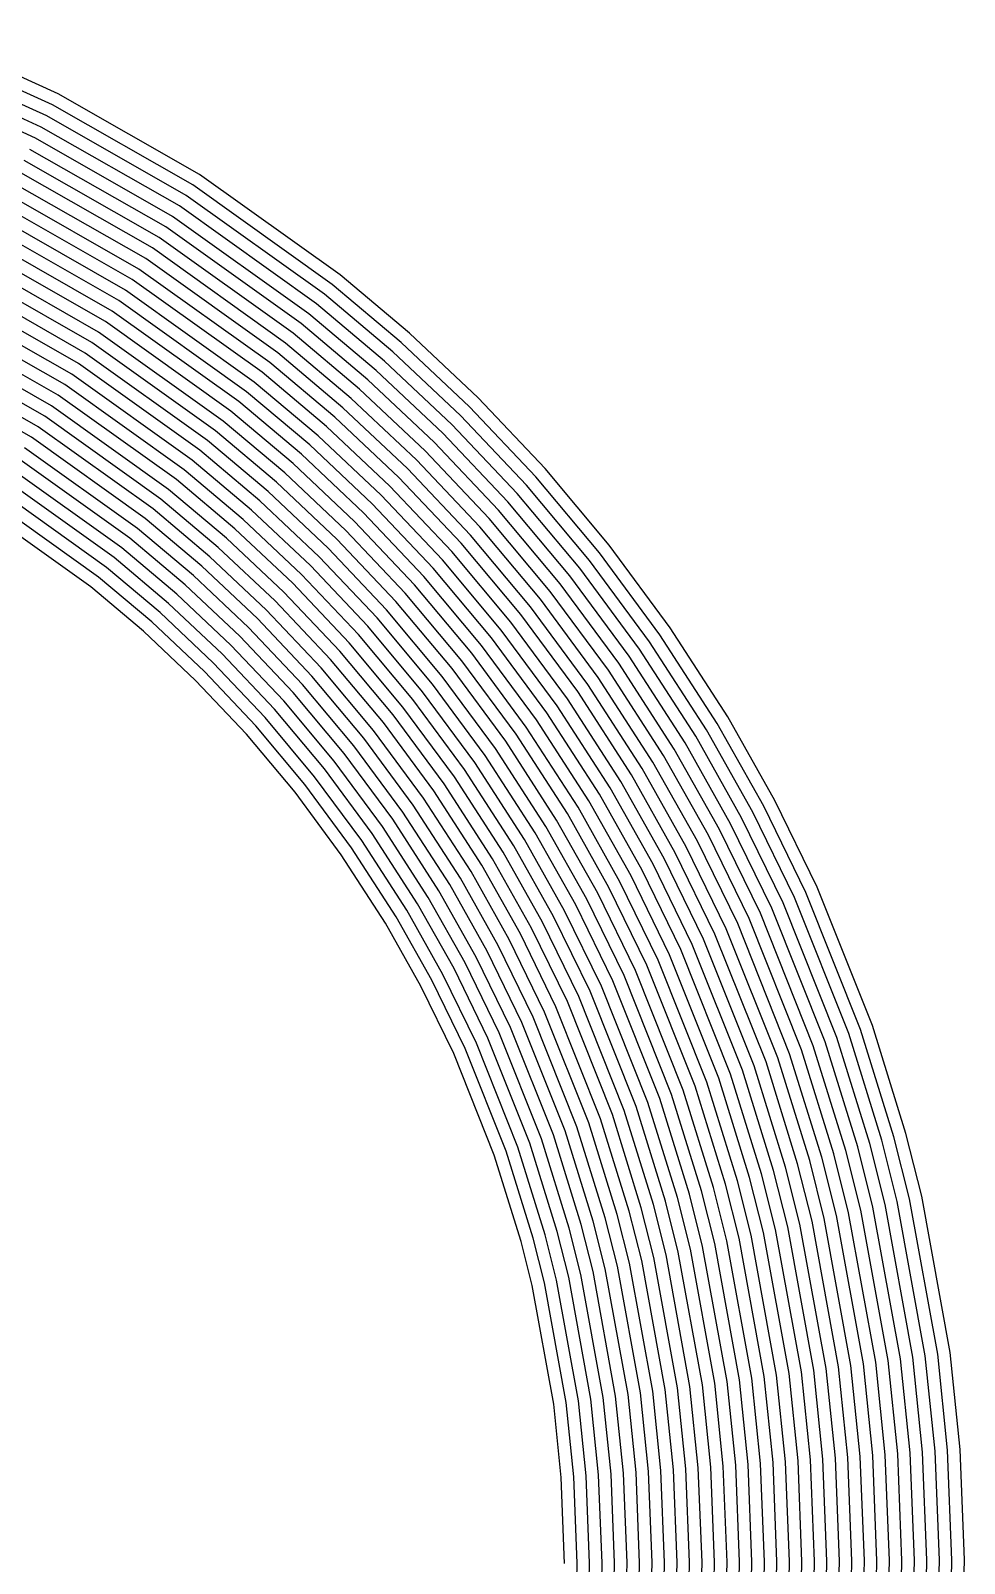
# Model space of a CAD drawing. Header units: metres. Extents: x -19 to 19, y -19.6 to 19.6.
# Drawn here: x 11.737 to 13.98, y 5.242 to 8.923 of the extents above; entities that cross this region are included whole.
import ezdxf

# ---------------------------------------------------------------- set-up
doc = ezdxf.new("R2010")
doc.units = ezdxf.units.M

msp = doc.modelspace()

# ---------------------------------------------------------------- linework, layer by layer
for p, q in [((11.802921, 8.771708, 0.481704), (11.466601, 8.92324, 0.473525)), ((11.789315, 8.744996, 0.483059), (11.455529, 8.895387, 0.474965)), ((11.762105, 8.69157, 0.48577), (11.433385, 8.839681, 0.477845)), ((11.77571, 8.718283, 0.484414), (11.444457, 8.867534, 0.476405)), ((11.7485, 8.664857, 0.487125), (11.422313, 8.811828, 0.479285)), ((12.142342, 8.577922, 0.491947), (11.802921, 8.771708, 0.481704)), ((12.126177, 8.552669, 0.4932), (11.789315, 8.744996, 0.483059)), ((12.093845, 8.502165, 0.495706), (11.762105, 8.69157, 0.48577)), ((12.110011, 8.527417, 0.494453), (11.77571, 8.718283, 0.484414)), ((12.07768, 8.476913, 0.496959), (11.7485, 8.664857, 0.487125)), ((12.061514, 8.45166, 0.498212), (11.734895, 8.638144, 0.48848)), ((12.029183, 8.401156, 0.500718), (11.707684, 8.584718, 0.491191)), ((12.045348, 8.426408, 0.499465), (11.72129, 8.611431, 0.489836)), ((12.013017, 8.375904, 0.501971), (11.694079, 8.558005, 0.492546)), ((12.461104, 8.313548, 0.505463), (12.126177, 8.552669, 0.4932)), ((12.479817, 8.336983, 0.504333), (12.142342, 8.577922, 0.491947)), ((11.996851, 8.350651, 0.503224), (11.680474, 8.531293, 0.493902)), ((12.442392, 8.290112, 0.506593), (12.110011, 8.527417, 0.494453)), ((11.96452, 8.300147, 0.50573), (11.653264, 8.477867, 0.496612)), ((11.980685, 8.325399, 0.504477), (11.666869, 8.50458, 0.495257)), ((12.404966, 8.243242, 0.508853), (12.07768, 8.476913, 0.496959)), ((12.423679, 8.266677, 0.507723), (12.093845, 8.502165, 0.495706)), ((11.948354, 8.274895, 0.506983), (11.639658, 8.451154, 0.497968)), ((12.386254, 8.219806, 0.509983), (12.061514, 8.45166, 0.498212)), ((11.916023, 8.22439, 0.509489), (11.612448, 8.397728, 0.500678)), ((11.932188, 8.249642, 0.508236), (11.626053, 8.424441, 0.499323)), ((12.348829, 8.172935, 0.512243), (12.029183, 8.401156, 0.500718)), ((12.367541, 8.196371, 0.511113), (12.045348, 8.426408, 0.499465)), ((11.899857, 8.199138, 0.510742), (11.598843, 8.371015, 0.502034)), ((12.330116, 8.1495, 0.513373), (12.013017, 8.375904, 0.501971)), ((11.883691, 8.173886, 0.511995), (11.585238, 8.344302, 0.503389)), ((12.292691, 8.102629, 0.515632), (11.980685, 8.325399, 0.504477)), ((12.311404, 8.126065, 0.514502), (11.996851, 8.350651, 0.503224)), ((12.646792, 8.196464, 0.511383), (12.479817, 8.336983, 0.504333)), ((11.85136, 8.123381, 0.514501), (11.558027, 8.290877, 0.5061)), ((11.867526, 8.148633, 0.513248), (11.571633, 8.31759, 0.504744)), ((12.273979, 8.079194, 0.516762), (11.96452, 8.300147, 0.50573)), ((12.606846, 8.151712, 0.513503), (12.442392, 8.290112, 0.506593)), ((12.626819, 8.174088, 0.512443), (12.461104, 8.313548, 0.505463)), ((11.835194, 8.098129, 0.515754), (11.544422, 8.264164, 0.507455)), ((12.236553, 8.032323, 0.519022), (11.932188, 8.249642, 0.508236)), ((12.255266, 8.055759, 0.517892), (11.948354, 8.274895, 0.506983)), ((12.586874, 8.129337, 0.514563), (12.423679, 8.266677, 0.507723)), ((11.802863, 8.047624, 0.51826), (11.517212, 8.210738, 0.510166)), ((11.819029, 8.072877, 0.517007), (11.530817, 8.237451, 0.50881)), ((12.217841, 8.008888, 0.520152), (11.916023, 8.22439, 0.509489)), ((12.546928, 8.084585, 0.516684), (12.386254, 8.219806, 0.509983)), ((12.566901, 8.106961, 0.515624), (12.404966, 8.243242, 0.508853)), ((11.786697, 8.022372, 0.519513), (11.503607, 8.184025, 0.511521)), ((12.180416, 7.962017, 0.522412), (11.883691, 8.173886, 0.511995)), ((12.199128, 7.985452, 0.521282), (11.899857, 8.199138, 0.510742)), ((12.526955, 8.06221, 0.517744), (12.367541, 8.196371, 0.511113)), ((12.790619, 8.019791, 0.520011), (12.626819, 8.174088, 0.512443)), ((12.811834, 8.040997, 0.519026), (12.646792, 8.196464, 0.511383)), ((11.770531, 7.99712, 0.520766), (11.490001, 8.157312, 0.512877)), ((12.161703, 7.938582, 0.523542), (11.867526, 8.148633, 0.513248)), ((12.48701, 8.017459, 0.519865), (12.330116, 8.1495, 0.513373)), ((12.506983, 8.039834, 0.518805), (12.348829, 8.172935, 0.512243)), ((12.769404, 7.998585, 0.520997), (12.606846, 8.151712, 0.513503)), ((11.7382, 7.946615, 0.523272), (11.462791, 8.103886, 0.515587)), ((11.754366, 7.971868, 0.522019), (11.476396, 8.130599, 0.514232)), ((12.142991, 7.915146, 0.524671), (11.85136, 8.123381, 0.514501)), ((12.447064, 7.972707, 0.521985), (12.292691, 8.102629, 0.515632)), ((12.467037, 7.995083, 0.520925), (12.311404, 8.126065, 0.514502)), ((12.726974, 7.956172, 0.522968), (12.566901, 8.106961, 0.515624)), ((12.748189, 7.977378, 0.521983), (12.586874, 8.129337, 0.514563)), ((12.105566, 7.868275, 0.526931), (11.819029, 8.072877, 0.517007)), ((12.124278, 7.891711, 0.525801), (11.835194, 8.098129, 0.515754)), ((12.427092, 7.950332, 0.523046), (12.273979, 8.079194, 0.516762)), ((12.705759, 7.934966, 0.523954), (12.546928, 8.084585, 0.516684)), ((12.086853, 7.84484, 0.528061), (11.802863, 8.047624, 0.51826)), ((12.387146, 7.90558, 0.525166), (12.236553, 8.032323, 0.519022)), ((12.407119, 7.927956, 0.524106), (12.255266, 8.055759, 0.517892)), ((12.66333, 7.892553, 0.525925), (12.506983, 8.039834, 0.518805)), ((12.684544, 7.913759, 0.524939), (12.526955, 8.06221, 0.517744)), ((12.97243, 7.871141, 0.527196), (12.811834, 8.040997, 0.519026)), ((12.049428, 7.797969, 0.530321), (11.770531, 7.99712, 0.520766)), ((12.06814, 7.821405, 0.529191), (11.786697, 8.022372, 0.519513)), ((12.367173, 7.883205, 0.526226), (12.217841, 8.008888, 0.520152)), ((12.6209, 7.85014, 0.527896), (12.467037, 7.995083, 0.520925)), ((12.642115, 7.871347, 0.526911), (12.48701, 8.017459, 0.519865)), ((12.927582, 7.831285, 0.529008), (12.769404, 7.998585, 0.520997)), ((12.950006, 7.851213, 0.528102), (12.790619, 8.019791, 0.520011)), ((12.030715, 7.774534, 0.531451), (11.754366, 7.971868, 0.522019)), ((12.327228, 7.838453, 0.528347), (12.180416, 7.962017, 0.522412)), ((12.3472, 7.860829, 0.527287), (12.199128, 7.985452, 0.521282)), ((12.599685, 7.828934, 0.528882), (12.447064, 7.972707, 0.521985)), ((12.882733, 7.791429, 0.53082), (12.726974, 7.956172, 0.522968)), ((12.905157, 7.811357, 0.529914), (12.748189, 7.977378, 0.521983)), ((11.99329, 7.727663, 0.53371), (11.722034, 7.921363, 0.524525)), ((12.012003, 7.751098, 0.532581), (11.7382, 7.946615, 0.523272)), ((12.307255, 7.816078, 0.529407), (12.161703, 7.938582, 0.523542)), ((12.557255, 7.786521, 0.530853), (12.407119, 7.927956, 0.524106)), ((12.57847, 7.807727, 0.529867), (12.427092, 7.950332, 0.523046)), ((12.860309, 7.771501, 0.531726), (12.705759, 7.934966, 0.523954)), ((11.974578, 7.704228, 0.53484), (11.705869, 7.896111, 0.525778)), ((12.267309, 7.771327, 0.531528), (12.124278, 7.891711, 0.525801)), ((12.287282, 7.793702, 0.530468), (12.142991, 7.915146, 0.524671)), ((12.514825, 7.744108, 0.532824), (12.367173, 7.883205, 0.526226)), ((12.53604, 7.765315, 0.531839), (12.387146, 7.90558, 0.525166)), ((12.81546, 7.731644, 0.533538), (12.66333, 7.892553, 0.525925)), ((12.837884, 7.751573, 0.532632), (12.684544, 7.913759, 0.524939)), ((11.937153, 7.657357, 0.5371), (11.673537, 7.845606, 0.528284)), ((11.955865, 7.680792, 0.53597), (11.689703, 7.870859, 0.527031)), ((12.227364, 7.726575, 0.533648), (12.086853, 7.84484, 0.528061)), ((12.247337, 7.748951, 0.532588), (12.105566, 7.868275, 0.526931)), ((12.49361, 7.722902, 0.53381), (12.3472, 7.860829, 0.527287)), ((12.770611, 7.691788, 0.53535), (12.6209, 7.85014, 0.527896)), ((12.793036, 7.711716, 0.534444), (12.642115, 7.871347, 0.526911)), ((13.102908, 7.668872, 0.536638), (12.950006, 7.851213, 0.528102)), ((13.126495, 7.687414, 0.535815), (12.97243, 7.871141, 0.527196)), ((11.91844, 7.633922, 0.53823), (11.657372, 7.820354, 0.529537)), ((12.207391, 7.7042, 0.534709), (12.06814, 7.821405, 0.529191)), ((12.45118, 7.680489, 0.535781), (12.307255, 7.816078, 0.529407)), ((12.472395, 7.701696, 0.534795), (12.327228, 7.838453, 0.528347)), ((12.725763, 7.651932, 0.537162), (12.57847, 7.807727, 0.529867)), ((12.748187, 7.67186, 0.536256), (12.599685, 7.828934, 0.528882)), ((13.055734, 7.631787, 0.538284), (12.905157, 7.811357, 0.529914)), ((13.079321, 7.65033, 0.537461), (12.927582, 7.831285, 0.529008)), ((11.881015, 7.587051, 0.54049), (11.62504, 7.76985, 0.532043)), ((11.899727, 7.610486, 0.53936), (11.641206, 7.795102, 0.53079)), ((12.167446, 7.659448, 0.536829), (12.030715, 7.774534, 0.531451)), ((12.187418, 7.681824, 0.535769), (12.049428, 7.797969, 0.530321)), ((12.408751, 7.638077, 0.537752), (12.267309, 7.771327, 0.531528)), ((12.429966, 7.659283, 0.536767), (12.287282, 7.793702, 0.530468)), ((12.703339, 7.632004, 0.538068), (12.557255, 7.786521, 0.530853)), ((13.008559, 7.594703, 0.539931), (12.860309, 7.771501, 0.531726)), ((13.032146, 7.613245, 0.539107), (12.882733, 7.791429, 0.53082)), ((12.147473, 7.637073, 0.53789), (12.012003, 7.751098, 0.532581)), ((12.387536, 7.61687, 0.538738), (12.247337, 7.748951, 0.532588)), ((12.65849, 7.592148, 0.53988), (12.514825, 7.744108, 0.532824)), ((12.680914, 7.612076, 0.538974), (12.53604, 7.765315, 0.531839)), ((12.961385, 7.557619, 0.541577), (12.81546, 7.731644, 0.533538)), ((12.984972, 7.576161, 0.540754), (12.837884, 7.751573, 0.532632)), ((12.107527, 7.592321, 0.54001), (11.974578, 7.704228, 0.53484)), ((12.1275, 7.614697, 0.53895), (11.99329, 7.727663, 0.53371)), ((12.345106, 7.574457, 0.540709), (12.207391, 7.7042, 0.534709)), ((12.366321, 7.595664, 0.539723), (12.227364, 7.726575, 0.533648)), ((12.613641, 7.552292, 0.541692), (12.472395, 7.701696, 0.534795)), ((12.636066, 7.57222, 0.540786), (12.49361, 7.722902, 0.53381)), ((12.937798, 7.539077, 0.5424), (12.793036, 7.711716, 0.534444)), ((12.087555, 7.569946, 0.54107), (11.955865, 7.680792, 0.53597)), ((12.302676, 7.532045, 0.54268), (12.167446, 7.659448, 0.536829)), ((12.323891, 7.553251, 0.541695), (12.187418, 7.681824, 0.535769)), ((12.568793, 7.512436, 0.543504), (12.429966, 7.659283, 0.536767)), ((12.591217, 7.532364, 0.542598), (12.45118, 7.680489, 0.535781)), ((12.890624, 7.501992, 0.544046), (12.748187, 7.67186, 0.536256)), ((12.914211, 7.520535, 0.543223), (12.770611, 7.691788, 0.53535)), ((13.248525, 7.471903, 0.54561), (13.102908, 7.668872, 0.536638)), ((13.27322, 7.488948, 0.544873), (13.126495, 7.687414, 0.535815)), ((12.047609, 7.525195, 0.543191), (11.91844, 7.633922, 0.53823)), ((12.067582, 7.54757, 0.542131), (11.937153, 7.657357, 0.5371)), ((12.281461, 7.510838, 0.543666), (12.147473, 7.637073, 0.53789)), ((12.546368, 7.492508, 0.54441), (12.408751, 7.638077, 0.537752)), ((12.843449, 7.464908, 0.545693), (12.703339, 7.632004, 0.538068)), ((12.867037, 7.48345, 0.544869), (12.725763, 7.651932, 0.537162)), ((13.199136, 7.437813, 0.547085), (13.055734, 7.631787, 0.538284)), ((13.223831, 7.454858, 0.546348), (13.079321, 7.65033, 0.537461)), ((12.007664, 7.480443, 0.545312), (11.881015, 7.587051, 0.54049)), ((12.027636, 7.502819, 0.544251), (11.899727, 7.610486, 0.53936)), ((12.239031, 7.468426, 0.545637), (12.107527, 7.592321, 0.54001)), ((12.260246, 7.489632, 0.544651), (12.1275, 7.614697, 0.53895)), ((12.50152, 7.452652, 0.546222), (12.366321, 7.595664, 0.539723)), ((12.523944, 7.47258, 0.545316), (12.387536, 7.61687, 0.538738)), ((12.796275, 7.427824, 0.547339), (12.65849, 7.592148, 0.53988)), ((12.819862, 7.446366, 0.546516), (12.680914, 7.612076, 0.538974)), ((13.149747, 7.403723, 0.548559), (13.008559, 7.594703, 0.539931)), ((13.174441, 7.420768, 0.547822), (13.032146, 7.613245, 0.539107)), ((12.196602, 7.426013, 0.547608), (12.067582, 7.54757, 0.542131)), ((12.217816, 7.447219, 0.546623), (12.087555, 7.569946, 0.54107)), ((12.456671, 7.412796, 0.548034), (12.323891, 7.553251, 0.541695)), ((12.479095, 7.432724, 0.547128), (12.345106, 7.574457, 0.540709)), ((12.749101, 7.390739, 0.548985), (12.613641, 7.552292, 0.541692)), ((12.772688, 7.409282, 0.548162), (12.636066, 7.57222, 0.540786)), ((13.100357, 7.369634, 0.550034), (12.961385, 7.557619, 0.541577)), ((13.125052, 7.386678, 0.549296), (12.984972, 7.576161, 0.540754)), ((12.175387, 7.404807, 0.548594), (12.047609, 7.525195, 0.543191)), ((12.411823, 7.372939, 0.549846), (12.281461, 7.510838, 0.543666)), ((12.434247, 7.392867, 0.54894), (12.302676, 7.532045, 0.54268)), ((12.701927, 7.353655, 0.550631), (12.568793, 7.512436, 0.543504)), ((12.725514, 7.372197, 0.549808), (12.591217, 7.532364, 0.542598)), ((13.050968, 7.335544, 0.551508), (12.914211, 7.520535, 0.543223)), ((13.075663, 7.352589, 0.550771), (12.937798, 7.539077, 0.5424)), ((12.132957, 7.362394, 0.550565), (12.007664, 7.480443, 0.545312)), ((12.154172, 7.3836, 0.549579), (12.027636, 7.502819, 0.544251)), ((12.389398, 7.353011, 0.550752), (12.260246, 7.489632, 0.544651)), ((12.678339, 7.335113, 0.551454), (12.546368, 7.492508, 0.54441)), ((13.001579, 7.301454, 0.552983), (12.867037, 7.48345, 0.544869)), ((13.026274, 7.318499, 0.552245), (12.890624, 7.501992, 0.544046)), ((13.41162, 7.274668, 0.554359), (13.27322, 7.488948, 0.544873)), ((12.34455, 7.313155, 0.552564), (12.217816, 7.447219, 0.546623)), ((12.366974, 7.333083, 0.551658), (12.239031, 7.468426, 0.545637)), ((12.631165, 7.298029, 0.553101), (12.50152, 7.452652, 0.546222)), ((12.654752, 7.316571, 0.552278), (12.523944, 7.47258, 0.545316)), ((12.95219, 7.267364, 0.554457), (12.819862, 7.446366, 0.546516)), ((12.976884, 7.284409, 0.55372), (12.843449, 7.464908, 0.545693)), ((13.334507, 7.22822, 0.556309), (13.199136, 7.437813, 0.547085)), ((13.360211, 7.243703, 0.555659), (13.223831, 7.454858, 0.546348)), ((13.385915, 7.259185, 0.555009), (13.248525, 7.471903, 0.54561)), ((12.299701, 7.273299, 0.554376), (12.175387, 7.404807, 0.548594)), ((12.322125, 7.293227, 0.55347), (12.196602, 7.426013, 0.547608)), ((12.583991, 7.260944, 0.554747), (12.456671, 7.412796, 0.548034)), ((12.607578, 7.279487, 0.553924), (12.479095, 7.432724, 0.547128)), ((12.9028, 7.233274, 0.555932), (12.772688, 7.409282, 0.548162)), ((12.927495, 7.250319, 0.555194), (12.796275, 7.427824, 0.547339)), ((13.283098, 7.197255, 0.557609), (13.149747, 7.403723, 0.548559)), ((13.308803, 7.212738, 0.556959), (13.174441, 7.420768, 0.547822)), ((12.277277, 7.253371, 0.555282), (12.154172, 7.3836, 0.549579)), ((12.536817, 7.22386, 0.556393), (12.411823, 7.372939, 0.549846)), ((12.560404, 7.242402, 0.55557), (12.434247, 7.392867, 0.54894)), ((12.853411, 7.199185, 0.557406), (12.725514, 7.372197, 0.549808)), ((12.878106, 7.21623, 0.556669), (12.749101, 7.390739, 0.548985)), ((13.23169, 7.16629, 0.558908), (13.100357, 7.369634, 0.550034)), ((13.257394, 7.181773, 0.558258), (13.125052, 7.386678, 0.549296)), ((12.254852, 7.233443, 0.556188), (12.132957, 7.362394, 0.550565)), ((12.489642, 7.186776, 0.55804), (12.366974, 7.333083, 0.551658)), ((12.51323, 7.205318, 0.557216), (12.389398, 7.353011, 0.550752)), ((12.804022, 7.165095, 0.558881), (12.678339, 7.335113, 0.551454)), ((12.828717, 7.18214, 0.558143), (12.701927, 7.353655, 0.550631)), ((13.180281, 7.135325, 0.560208), (13.050968, 7.335544, 0.551508)), ((13.205986, 7.150808, 0.559558), (13.075663, 7.352589, 0.550771)), ((12.442468, 7.149691, 0.559686), (12.322125, 7.293227, 0.55347)), ((12.466055, 7.168234, 0.558863), (12.34455, 7.313155, 0.552564)), ((12.754633, 7.131005, 0.560355), (12.631165, 7.298029, 0.553101)), ((12.779327, 7.14805, 0.559618), (12.654752, 7.316571, 0.552278)), ((13.128873, 7.10436, 0.561507), (13.001579, 7.301454, 0.552983)), ((13.154577, 7.119843, 0.560858), (13.026274, 7.318499, 0.552245)), ((12.395294, 7.112607, 0.561332), (12.277277, 7.253371, 0.555282)), ((12.418881, 7.131149, 0.560509), (12.299701, 7.273299, 0.554376)), ((12.705244, 7.096915, 0.56183), (12.583991, 7.260944, 0.554747)), ((12.729938, 7.11396, 0.561092), (12.607578, 7.279487, 0.553924)), ((13.077464, 7.073395, 0.562807), (12.95219, 7.267364, 0.554457)), ((13.103169, 7.088878, 0.562157), (12.976884, 7.284409, 0.55372)), ((13.497954, 7.060012, 0.563534), (13.385915, 7.259185, 0.555009)), ((13.524534, 7.073939, 0.562966), (13.41162, 7.274668, 0.554359)), ((12.371707, 7.094065, 0.562155), (12.254852, 7.233443, 0.556188)), ((12.655854, 7.062826, 0.563304), (12.536817, 7.22386, 0.556393)), ((12.680549, 7.07987, 0.562567), (12.560404, 7.242402, 0.55557)), ((13.000352, 7.026948, 0.564757), (12.878106, 7.21623, 0.556669)), ((13.026056, 7.04243, 0.564107), (12.9028, 7.233274, 0.555932)), ((13.05176, 7.057913, 0.563457), (12.927495, 7.250319, 0.555194)), ((13.444795, 7.032158, 0.564669), (13.334507, 7.22822, 0.556309)), ((13.471374, 7.046085, 0.564102), (13.360211, 7.243703, 0.555659)), ((12.606465, 7.028736, 0.564779), (12.489642, 7.186776, 0.55804)), ((12.63116, 7.045781, 0.564041), (12.51323, 7.205318, 0.557216)), ((12.948943, 6.995983, 0.566056), (12.828717, 7.18214, 0.558143)), ((12.974647, 7.011465, 0.565406), (12.853411, 7.199185, 0.557406)), ((13.365056, 6.990378, 0.566373), (13.257394, 7.181773, 0.558258)), ((13.391635, 7.004305, 0.565805), (13.283098, 7.197255, 0.557609)), ((13.418215, 7.018232, 0.565237), (13.308803, 7.212738, 0.556959)), ((12.557076, 6.994646, 0.566253), (12.442468, 7.149691, 0.559686)), ((12.58177, 7.011691, 0.565516), (12.466055, 7.168234, 0.558863)), ((12.897535, 6.965018, 0.567356), (12.779327, 7.14805, 0.559618)), ((12.923239, 6.9805, 0.566706), (12.804022, 7.165095, 0.558881)), ((13.311896, 6.962524, 0.567509), (13.205986, 7.150808, 0.559558)), ((13.338476, 6.976451, 0.566941), (13.23169, 7.16629, 0.558908)), ((12.507687, 6.960556, 0.567728), (12.395294, 7.112607, 0.561332)), ((12.532381, 6.977601, 0.56699), (12.418881, 7.131149, 0.560509)), ((12.846126, 6.934053, 0.568655), (12.729938, 7.11396, 0.561092)), ((12.87183, 6.949535, 0.568006), (12.754633, 7.131005, 0.560355)), ((13.258737, 6.934671, 0.568644), (13.154577, 7.119843, 0.560858)), ((13.285316, 6.948598, 0.568077), (13.180281, 7.135325, 0.560208)), ((12.482992, 6.943511, 0.568465), (12.371707, 7.094065, 0.562155)), ((12.794718, 6.903088, 0.569955), (12.680549, 7.07987, 0.562567)), ((12.820422, 6.91857, 0.569305), (12.705244, 7.096915, 0.56183)), ((13.178998, 6.89289, 0.570348), (13.077464, 7.073395, 0.562807)), ((13.205577, 6.906817, 0.56978), (13.103169, 7.088878, 0.562157)), ((13.232157, 6.920744, 0.569212), (13.128873, 7.10436, 0.561507)), ((13.626242, 6.865667, 0.571614), (13.524534, 7.073939, 0.562966)), ((12.743309, 6.872123, 0.571255), (12.63116, 7.045781, 0.564041)), ((12.769013, 6.887605, 0.570605), (12.655854, 7.062826, 0.563304)), ((13.125838, 6.865037, 0.571484), (13.026056, 7.04243, 0.564107)), ((13.152418, 6.878964, 0.570916), (13.05176, 7.057913, 0.563457)), ((13.5444, 6.82819, 0.573099), (13.444795, 7.032158, 0.564669)), ((13.57168, 6.840683, 0.572604), (13.471374, 7.046085, 0.564102)), ((13.598961, 6.853175, 0.572109), (13.497954, 7.060012, 0.563534)), ((12.691901, 6.841158, 0.572554), (12.58177, 7.011691, 0.565516)), ((12.717605, 6.85664, 0.571905), (12.606465, 7.028736, 0.564779)), ((13.046099, 6.823256, 0.573187), (12.948943, 6.995983, 0.566056)), ((13.072679, 6.837183, 0.572619), (12.974647, 7.011465, 0.565406)), ((13.099258, 6.85111, 0.572051), (13.000352, 7.026948, 0.564757)), ((13.489838, 6.803206, 0.574089), (13.391635, 7.004305, 0.565805)), ((13.517119, 6.815698, 0.573594), (13.418215, 7.018232, 0.565237)), ((12.614788, 6.79471, 0.574504), (12.507687, 6.960556, 0.567728)), ((12.640492, 6.810193, 0.573854), (12.532381, 6.977601, 0.56699)), ((12.666196, 6.825675, 0.573204), (12.557076, 6.994646, 0.566253)), ((12.99294, 6.795403, 0.574323), (12.897535, 6.965018, 0.567356)), ((13.019519, 6.80933, 0.573755), (12.923239, 6.9805, 0.566706)), ((13.407997, 6.76573, 0.575574), (13.311896, 6.962524, 0.567509)), ((13.435277, 6.778222, 0.575079), (13.338476, 6.976451, 0.566941)), ((13.462558, 6.790714, 0.574584), (13.365056, 6.990378, 0.566373)), ((12.589084, 6.779228, 0.575154), (12.482992, 6.943511, 0.568465)), ((12.93978, 6.767549, 0.575459), (12.846126, 6.934053, 0.568655)), ((12.96636, 6.781476, 0.574891), (12.87183, 6.949535, 0.568006)), ((13.353435, 6.740746, 0.576564), (13.258737, 6.934671, 0.568644)), ((13.380716, 6.753238, 0.576069), (13.285316, 6.948598, 0.568077)), ((12.860041, 6.725769, 0.577162), (12.769013, 6.887605, 0.570605)), ((12.886621, 6.739696, 0.576594), (12.794718, 6.903088, 0.569955)), ((12.9132, 6.753622, 0.576026), (12.820422, 6.91857, 0.569305)), ((13.271594, 6.70327, 0.578048), (13.178998, 6.89289, 0.570348)), ((13.298874, 6.715762, 0.577553), (13.205577, 6.906817, 0.56978)), ((13.326155, 6.728254, 0.577058), (13.232157, 6.920744, 0.569212)), ((12.806882, 6.697915, 0.578298), (12.717605, 6.85664, 0.571905)), ((12.833461, 6.711842, 0.57773), (12.743309, 6.872123, 0.571255)), ((13.189752, 6.665794, 0.579533), (13.099258, 6.85111, 0.572051)), ((13.217032, 6.678286, 0.579038), (13.125838, 6.865037, 0.571484)), ((13.244313, 6.690778, 0.578543), (13.152418, 6.878964, 0.570916)), ((13.730529, 6.523837, 0.585168), (13.598961, 6.853175, 0.572109)), ((13.758917, 6.533573, 0.584802), (13.626242, 6.865667, 0.571614)), ((12.753722, 6.670062, 0.579434), (12.666196, 6.825675, 0.573204)), ((12.780302, 6.683988, 0.578866), (12.691901, 6.841158, 0.572554)), ((13.13519, 6.64081, 0.580523), (13.046099, 6.823256, 0.573187)), ((13.162471, 6.653302, 0.580028), (13.072679, 6.837183, 0.572619)), ((13.645365, 6.494629, 0.586267), (13.517119, 6.815698, 0.573594)), ((13.673753, 6.504365, 0.585901), (13.5444, 6.82819, 0.573099)), ((13.702141, 6.514101, 0.585535), (13.57168, 6.840683, 0.572604)), ((12.673983, 6.628281, 0.581137), (12.589084, 6.779228, 0.575154)), ((12.700563, 6.642208, 0.580569), (12.614788, 6.79471, 0.574504)), ((12.727143, 6.656135, 0.580001), (12.640492, 6.810193, 0.573854)), ((13.053349, 6.603333, 0.582008), (12.96636, 6.781476, 0.574891)), ((13.080629, 6.615825, 0.581513), (12.99294, 6.795403, 0.574323)), ((13.10791, 6.628318, 0.581018), (13.019519, 6.80933, 0.573755)), ((13.560201, 6.465421, 0.587366), (13.435277, 6.778222, 0.575079)), ((13.588589, 6.475157, 0.587), (13.462558, 6.790714, 0.574584)), ((13.616977, 6.484893, 0.586633), (13.489838, 6.803206, 0.574089)), ((12.971507, 6.565857, 0.583492), (12.886621, 6.739696, 0.576594)), ((12.998787, 6.578349, 0.582997), (12.9132, 6.753622, 0.576026)), ((13.026068, 6.590841, 0.582502), (12.93978, 6.767549, 0.575459)), ((13.475037, 6.436213, 0.588465), (13.353435, 6.740746, 0.576564)), ((13.503425, 6.445949, 0.588098), (13.380716, 6.753238, 0.576069)), ((13.531813, 6.455685, 0.587732), (13.407997, 6.76573, 0.575574)), ((12.916946, 6.540873, 0.584482), (12.833461, 6.711842, 0.57773)), ((12.944226, 6.553365, 0.583987), (12.860041, 6.725769, 0.577162)), ((13.389873, 6.407005, 0.589563), (13.271594, 6.70327, 0.578048)), ((13.418261, 6.416741, 0.589197), (13.298874, 6.715762, 0.577553)), ((13.446649, 6.426477, 0.588831), (13.326155, 6.728254, 0.577058)), ((12.835104, 6.503397, 0.585967), (12.753722, 6.670062, 0.579434)), ((12.862384, 6.515889, 0.585472), (12.780302, 6.683988, 0.578866)), ((12.889665, 6.528381, 0.584977), (12.806882, 6.697915, 0.578298)), ((13.304709, 6.377797, 0.590662), (13.189752, 6.665794, 0.579533)), ((13.333097, 6.387533, 0.590296), (13.217032, 6.678286, 0.579038)), ((13.361485, 6.397269, 0.58993), (13.244313, 6.690778, 0.578543)), ((12.753262, 6.465921, 0.587452), (12.673983, 6.628281, 0.581137)), ((12.780542, 6.478413, 0.586957), (12.700563, 6.642208, 0.580569)), ((12.807823, 6.490905, 0.586462), (12.727143, 6.656135, 0.580001)), ((13.219544, 6.348589, 0.591761), (13.10791, 6.628318, 0.581018)), ((13.247932, 6.358325, 0.591395), (13.13519, 6.64081, 0.580523)), ((13.27632, 6.368061, 0.591028), (13.162471, 6.653302, 0.580028)), ((13.13438, 6.319381, 0.592859), (13.026068, 6.590841, 0.582502)), ((13.162768, 6.329117, 0.592493), (13.053349, 6.603333, 0.582008)), ((13.191156, 6.338853, 0.592127), (13.080629, 6.615825, 0.581513)), ((13.077604, 6.299909, 0.593592), (12.971507, 6.565857, 0.583492)), ((13.105992, 6.309645, 0.593226), (12.998787, 6.578349, 0.582997)), ((12.99244, 6.270701, 0.594691), (12.889665, 6.528381, 0.584977)), ((13.020828, 6.280437, 0.594324), (12.916946, 6.540873, 0.584482)), ((13.049216, 6.290173, 0.593958), (12.944226, 6.553365, 0.583987)), ((13.810538, 6.266027, 0.594887), (13.730529, 6.523837, 0.585168)), ((13.83943, 6.274139, 0.594595), (13.758917, 6.533573, 0.584802)), ((12.907276, 6.241493, 0.595789), (12.807823, 6.490905, 0.586462)), ((12.935664, 6.251229, 0.595423), (12.835104, 6.503397, 0.585967)), ((12.964052, 6.260965, 0.595057), (12.862384, 6.515889, 0.585472)), ((13.69497, 6.233578, 0.596057), (13.616977, 6.484893, 0.586633)), ((13.723862, 6.24169, 0.595765), (13.645365, 6.494629, 0.586267)), ((13.752754, 6.249802, 0.595472), (13.673753, 6.504365, 0.585901)), ((13.781646, 6.257915, 0.59518), (13.702141, 6.514101, 0.585535)), ((12.8505, 6.222021, 0.596522), (12.753262, 6.465921, 0.587452)), ((12.878888, 6.231757, 0.596156), (12.780542, 6.478413, 0.586957)), ((13.579401, 6.201129, 0.597227), (13.503425, 6.445949, 0.588098)), ((13.608293, 6.209241, 0.596935), (13.531813, 6.455685, 0.587732)), ((13.637185, 6.217353, 0.596642), (13.560201, 6.465421, 0.587366)), ((13.666078, 6.225466, 0.59635), (13.588589, 6.475157, 0.587)), ((13.463833, 6.16868, 0.598397), (13.389873, 6.407005, 0.589563)), ((13.492725, 6.176792, 0.598104), (13.418261, 6.416741, 0.589197)), ((13.521617, 6.184904, 0.597812), (13.446649, 6.426477, 0.588831)), ((13.550509, 6.193017, 0.59752), (13.475037, 6.436213, 0.588465)), ((13.377157, 6.144343, 0.599274), (13.304709, 6.377797, 0.590662)), ((13.406049, 6.152455, 0.598982), (13.333097, 6.387533, 0.590296)), ((13.434941, 6.160568, 0.598689), (13.361485, 6.397269, 0.58993)), ((13.261588, 6.111894, 0.600444), (13.191156, 6.338853, 0.592127)), ((13.29048, 6.120006, 0.600152), (13.219544, 6.348589, 0.591761)), ((13.319372, 6.128119, 0.599859), (13.247932, 6.358325, 0.591395)), ((13.348264, 6.136231, 0.599567), (13.27632, 6.368061, 0.591028)), ((13.14602, 6.079445, 0.601614), (13.077604, 6.299909, 0.593592)), ((13.174912, 6.087557, 0.601321), (13.105992, 6.309645, 0.593226)), ((13.203804, 6.09567, 0.601029), (13.13438, 6.319381, 0.592859)), ((13.232696, 6.103782, 0.600736), (13.162768, 6.329117, 0.592493)), ((13.030451, 6.046996, 0.602784), (12.964052, 6.260965, 0.595057)), ((13.059344, 6.055108, 0.602491), (12.99244, 6.270701, 0.594691)), ((13.088236, 6.063221, 0.602199), (13.020828, 6.280437, 0.594324)), ((13.117128, 6.071333, 0.601906), (13.049216, 6.290173, 0.593958)), ((13.848122, 6.11712, 0.600297), (13.810538, 6.266027, 0.594887)), ((13.877365, 6.123844, 0.600061), (13.83943, 6.274139, 0.594595)), ((12.943775, 6.022659, 0.603661), (12.878888, 6.231757, 0.596156)), ((12.972667, 6.030772, 0.603369), (12.907276, 6.241493, 0.595789)), ((13.001559, 6.038884, 0.603076), (12.935664, 6.251229, 0.595423)), ((13.70191, 6.083498, 0.60148), (13.666078, 6.225466, 0.59635)), ((13.731153, 6.090223, 0.601243), (13.69497, 6.233578, 0.596057)), ((13.760395, 6.096947, 0.601007), (13.723862, 6.24169, 0.595765)), ((13.789638, 6.103671, 0.60077), (13.752754, 6.249802, 0.595472)), ((13.81888, 6.110396, 0.600534), (13.781646, 6.257915, 0.59518)), ((12.914883, 6.014547, 0.603953), (12.8505, 6.222021, 0.596522)), ((13.58494, 6.056601, 0.602426), (13.550509, 6.193017, 0.59752)), ((13.614183, 6.063326, 0.602189), (13.579401, 6.201129, 0.597227)), ((13.643425, 6.07005, 0.601953), (13.608293, 6.209241, 0.596935)), ((13.672668, 6.076774, 0.601716), (13.637185, 6.217353, 0.596642)), ((13.438728, 6.02298, 0.603609), (13.406049, 6.152455, 0.598982)), ((13.46797, 6.029704, 0.603372), (13.434941, 6.160568, 0.598689)), ((13.497213, 6.036428, 0.603136), (13.463833, 6.16868, 0.598397)), ((13.526455, 6.043153, 0.602899), (13.492725, 6.176792, 0.598104)), ((13.555698, 6.049877, 0.602663), (13.521617, 6.184904, 0.597812)), ((13.292516, 5.989358, 0.604791), (13.261588, 6.111894, 0.600444)), ((13.321758, 5.996082, 0.604555), (13.29048, 6.120006, 0.600152)), ((13.351001, 6.002807, 0.604318), (13.319372, 6.128119, 0.599859)), ((13.380243, 6.009531, 0.604082), (13.348264, 6.136231, 0.599567)), ((13.409486, 6.016255, 0.603845), (13.377157, 6.144343, 0.599274)), ((13.915846, 5.744238, 0.6132), (13.848122, 6.11712, 0.600297)), ((13.945606, 5.748116, 0.61307), (13.877365, 6.123844, 0.600061)), ((13.175546, 5.962461, 0.605737), (13.14602, 6.079445, 0.601614)), ((13.204788, 5.969185, 0.605501), (13.174912, 6.087557, 0.601321)), ((13.234031, 5.975909, 0.605264), (13.203804, 6.09567, 0.601029)), ((13.263273, 5.982634, 0.605028), (13.232696, 6.103782, 0.600736)), ((13.737289, 5.72097, 0.613977), (13.672668, 6.076774, 0.601716)), ((13.767049, 5.724848, 0.613848), (13.70191, 6.083498, 0.60148)), ((13.796808, 5.728726, 0.613718), (13.731153, 6.090223, 0.601243)), ((13.826568, 5.732604, 0.613588), (13.760395, 6.096947, 0.601007)), ((13.856327, 5.736482, 0.613459), (13.789638, 6.103671, 0.60077)), ((13.886087, 5.74036, 0.613329), (13.81888, 6.110396, 0.600534)), ((13.029333, 5.928839, 0.606929), (13.001559, 6.038884, 0.603076)), ((13.058576, 5.935563, 0.606685), (13.030451, 6.046996, 0.602784)), ((13.087818, 5.942288, 0.606447), (13.059344, 6.055108, 0.602491)), ((13.117061, 5.949012, 0.606211), (13.088236, 6.063221, 0.602199)), ((13.146303, 5.955736, 0.605974), (13.117128, 6.071333, 0.601906)), ((13.588492, 5.701579, 0.614625), (13.526455, 6.043153, 0.602899)), ((13.618251, 5.705458, 0.614495), (13.555698, 6.049877, 0.602663)), ((13.648011, 5.709336, 0.614366), (13.58494, 6.056601, 0.602426)), ((13.67777, 5.713214, 0.614236), (13.614183, 6.063326, 0.602189)), ((13.70753, 5.717092, 0.614107), (13.643425, 6.07005, 0.601953)), ((12.941606, 5.908667, 0.607661), (12.914883, 6.014547, 0.603953)), ((12.970849, 5.915391, 0.607417), (12.943775, 6.022659, 0.603661)), ((13.000091, 5.922115, 0.607173), (12.972667, 6.030772, 0.603369)), ((13.409935, 5.678311, 0.615402), (13.351001, 6.002807, 0.604318)), ((13.439694, 5.682189, 0.615273), (13.380243, 6.009531, 0.604082)), ((13.469454, 5.686067, 0.615143), (13.409486, 6.016255, 0.603845)), ((13.499213, 5.689945, 0.615014), (13.438728, 6.02298, 0.603609)), ((13.528973, 5.693823, 0.614884), (13.46797, 6.029704, 0.603372)), ((13.558732, 5.697701, 0.614754), (13.497213, 6.036428, 0.603136)), ((13.261137, 5.658921, 0.61605), (13.204788, 5.969185, 0.605501)), ((13.290897, 5.662799, 0.615921), (13.234031, 5.975909, 0.605264)), ((13.320656, 5.666677, 0.615791), (13.263273, 5.982634, 0.605028)), ((13.350416, 5.670555, 0.615661), (13.292516, 5.989358, 0.604791)), ((13.380175, 5.674433, 0.615532), (13.321758, 5.996082, 0.604555)), ((13.08258, 5.635652, 0.616828), (13.029333, 5.928839, 0.606929)), ((13.11234, 5.639531, 0.616698), (13.058576, 5.935563, 0.606685)), ((13.142099, 5.643409, 0.616568), (13.087818, 5.942288, 0.606447)), ((13.171859, 5.647287, 0.616439), (13.117061, 5.949012, 0.606211)), ((13.201618, 5.651165, 0.616309), (13.146303, 5.955736, 0.605974)), ((13.231378, 5.655043, 0.61618), (13.175546, 5.962461, 0.605737)), ((12.993302, 5.624018, 0.617208), (12.941606, 5.908667, 0.607661)), ((13.023061, 5.627896, 0.617085), (12.970849, 5.915391, 0.607417)), ((13.052821, 5.631774, 0.616957), (13.000091, 5.922115, 0.607173)), ((13.939543, 5.513072, 0.620729), (13.915846, 5.744238, 0.6132)), ((13.969483, 5.515191, 0.620661), (13.945606, 5.748116, 0.61307)), ((13.670085, 5.494004, 0.621337), (13.648011, 5.709336, 0.614366)), ((13.700025, 5.496122, 0.62127), (13.67777, 5.713214, 0.614236)), ((13.729964, 5.498241, 0.621202), (13.70753, 5.717092, 0.614107)), ((13.759904, 5.50036, 0.621134), (13.737289, 5.72097, 0.613977)), ((13.789844, 5.502478, 0.621067), (13.767049, 5.724848, 0.613848)), ((13.819784, 5.504597, 0.620999), (13.796808, 5.728726, 0.613718)), ((13.849724, 5.506716, 0.620932), (13.826568, 5.732604, 0.613588)), ((13.879664, 5.508835, 0.620864), (13.856327, 5.736482, 0.613459)), ((13.909604, 5.510953, 0.620796), (13.886087, 5.74036, 0.613329)), ((13.370686, 5.472816, 0.622013), (13.350416, 5.670555, 0.615661)), ((13.400626, 5.474935, 0.621946), (13.380175, 5.674433, 0.615532)), ((13.430566, 5.477054, 0.621878), (13.409935, 5.678311, 0.615402)), ((13.460506, 5.479173, 0.62181), (13.439694, 5.682189, 0.615273)), ((13.490446, 5.481291, 0.621743), (13.469454, 5.686067, 0.615143)), ((13.520385, 5.48341, 0.621675), (13.499213, 5.689945, 0.615014)), ((13.550325, 5.485529, 0.621608), (13.528973, 5.693823, 0.614884)), ((13.580265, 5.487647, 0.62154), (13.558732, 5.697701, 0.614754)), ((13.610205, 5.489766, 0.621472), (13.588492, 5.701579, 0.614625)), ((13.640145, 5.491885, 0.621405), (13.618251, 5.705458, 0.614495)), ((13.101227, 5.453748, 0.622622), (13.08258, 5.635652, 0.616828)), ((13.131167, 5.455867, 0.622554), (13.11234, 5.639531, 0.616698)), ((13.161107, 5.457985, 0.622486), (13.142099, 5.643409, 0.616568)), ((13.191047, 5.460104, 0.622419), (13.171859, 5.647287, 0.616439)), ((13.220987, 5.462223, 0.622351), (13.201618, 5.651165, 0.616309)), ((13.250927, 5.464342, 0.622284), (13.231378, 5.655043, 0.61618)), ((13.280866, 5.46646, 0.622216), (13.261137, 5.658921, 0.61605)), ((13.310806, 5.468579, 0.622148), (13.290897, 5.662799, 0.615921)), ((13.340746, 5.470698, 0.622081), (13.320656, 5.666677, 0.615791)), ((13.011408, 5.447392, 0.622824), (12.993302, 5.624018, 0.617208)), ((13.041348, 5.449511, 0.622757), (13.023061, 5.627896, 0.617085)), ((13.071287, 5.451629, 0.622689), (13.052821, 5.631774, 0.616957)), ((13.589753, 5.24625, 0.628998), (13.580265, 5.487647, 0.62154)), ((13.619766, 5.246507, 0.628988), (13.610205, 5.489766, 0.621472)), ((13.649779, 5.246763, 0.628979), (13.640145, 5.491885, 0.621405)), ((13.679792, 5.24702, 0.62897), (13.670085, 5.494004, 0.621337)), ((13.709805, 5.247276, 0.628961), (13.700025, 5.496122, 0.62127)), ((13.739818, 5.247533, 0.628951), (13.729964, 5.498241, 0.621202)), ((13.769831, 5.247789, 0.628942), (13.759904, 5.50036, 0.621134)), ((13.799845, 5.248046, 0.628933), (13.789844, 5.502478, 0.621067)), ((13.829858, 5.248302, 0.628924), (13.819784, 5.504597, 0.620999)), ((13.859871, 5.248559, 0.628914), (13.849724, 5.506716, 0.620932)), ((13.889884, 5.248815, 0.628905), (13.879664, 5.508835, 0.620864)), ((13.919897, 5.249071, 0.628896), (13.909604, 5.510953, 0.620796)), ((13.94991, 5.249328, 0.628887), (13.939543, 5.513072, 0.620729)), ((13.979923, 5.249584, 0.628877), (13.969483, 5.515191, 0.620661)), ((13.049518, 5.241634, 0.629164), (13.041348, 5.449511, 0.622757)), ((13.079531, 5.241891, 0.629155), (13.071287, 5.451629, 0.622689)), ((13.109544, 5.242147, 0.629146), (13.101227, 5.453748, 0.622622)), ((13.139557, 5.242404, 0.629136), (13.131167, 5.455867, 0.622554)), ((13.16957, 5.24266, 0.629127), (13.161107, 5.457985, 0.622486)), ((13.199583, 5.242917, 0.629118), (13.191047, 5.460104, 0.622419)), ((13.229596, 5.243173, 0.629109), (13.220987, 5.462223, 0.622351)), ((13.259609, 5.243429, 0.629099), (13.250927, 5.464342, 0.622284)), ((13.289622, 5.243686, 0.62909), (13.280866, 5.46646, 0.622216)), ((13.319636, 5.243942, 0.629081), (13.310806, 5.468579, 0.622148)), ((13.349649, 5.244199, 0.629072), (13.340746, 5.470698, 0.622081)), ((13.379662, 5.244455, 0.629062), (13.370686, 5.472816, 0.622013)), ((13.409675, 5.244712, 0.629053), (13.400626, 5.474935, 0.621946)), ((13.439688, 5.244968, 0.629044), (13.430566, 5.477054, 0.621878)), ((13.469701, 5.245225, 0.629035), (13.460506, 5.479173, 0.62181)), ((13.499714, 5.245481, 0.629025), (13.490446, 5.481291, 0.621743)), ((13.529727, 5.245738, 0.629016), (13.520385, 5.48341, 0.621675)), ((13.55974, 5.245994, 0.629007), (13.550325, 5.485529, 0.621608)), ((13.019505, 5.241378, 0.629174), (13.011408, 5.447392, 0.622824)), ((13.045786, 5.073386, 0.634105), (13.049518, 5.241634, 0.629164)), ((13.07576, 5.071881, 0.634147), (13.079531, 5.241891, 0.629155)), ((13.105734, 5.070375, 0.634189), (13.109544, 5.242147, 0.629146)), ((13.135708, 5.06887, 0.634231), (13.139557, 5.242404, 0.629136)), ((13.165682, 5.067365, 0.634273), (13.16957, 5.24266, 0.629127)), ((13.195656, 5.06586, 0.634315), (13.199583, 5.242917, 0.629118)), ((13.22563, 5.064355, 0.634357), (13.229596, 5.243173, 0.629109)), ((13.255604, 5.06285, 0.634399), (13.259609, 5.243429, 0.629099)), ((13.285578, 5.061345, 0.634441), (13.289622, 5.243686, 0.62909)), ((13.315552, 5.05984, 0.634483), (13.319636, 5.243942, 0.629081)), ((13.345526, 5.058335, 0.634525), (13.349649, 5.244199, 0.629072)), ((13.3755, 5.05683, 0.634567), (13.379662, 5.244455, 0.629062)), ((13.405474, 5.055325, 0.634609), (13.409675, 5.244712, 0.629053)), ((13.435448, 5.05382, 0.634651), (13.439688, 5.244968, 0.629044)), ((13.465422, 5.052315, 0.634693), (13.469701, 5.245225, 0.629035)), ((13.495396, 5.05081, 0.634735), (13.499714, 5.245481, 0.629025)), ((13.52537, 5.049305, 0.634777), (13.529727, 5.245738, 0.629016)), ((13.555344, 5.0478, 0.634819), (13.55974, 5.245994, 0.629007)), ((13.585318, 5.046295, 0.634861), (13.589753, 5.24625, 0.628998)), ((13.615292, 5.04479, 0.634903), (13.619766, 5.246507, 0.628988)), ((13.645266, 5.043285, 0.634945), (13.649779, 5.246763, 0.628979)), ((13.67524, 5.041779, 0.634987), (13.679792, 5.24702, 0.62897)), ((13.705214, 5.040274, 0.635029), (13.709805, 5.247276, 0.628961)), ((13.735188, 5.038769, 0.635071), (13.739818, 5.247533, 0.628951)), ((13.765162, 5.037264, 0.635113), (13.769831, 5.247789, 0.628942)), ((13.795136, 5.035759, 0.635155), (13.799845, 5.248046, 0.628933)), ((13.82511, 5.034254, 0.635196), (13.829858, 5.248302, 0.628924)), ((13.855084, 5.032749, 0.635238), (13.859871, 5.248559, 0.628914)), ((13.885058, 5.031244, 0.63528), (13.889884, 5.248815, 0.628905)), ((13.915032, 5.029739, 0.635322), (13.919897, 5.249071, 0.628896)), ((13.945006, 5.028234, 0.635364), (13.94991, 5.249328, 0.628887)), ((13.97498, 5.026729, 0.635406), (13.979923, 5.249584, 0.628877))]:
    msp.add_line(p, q)

doc.saveas('drawing.dxf')
